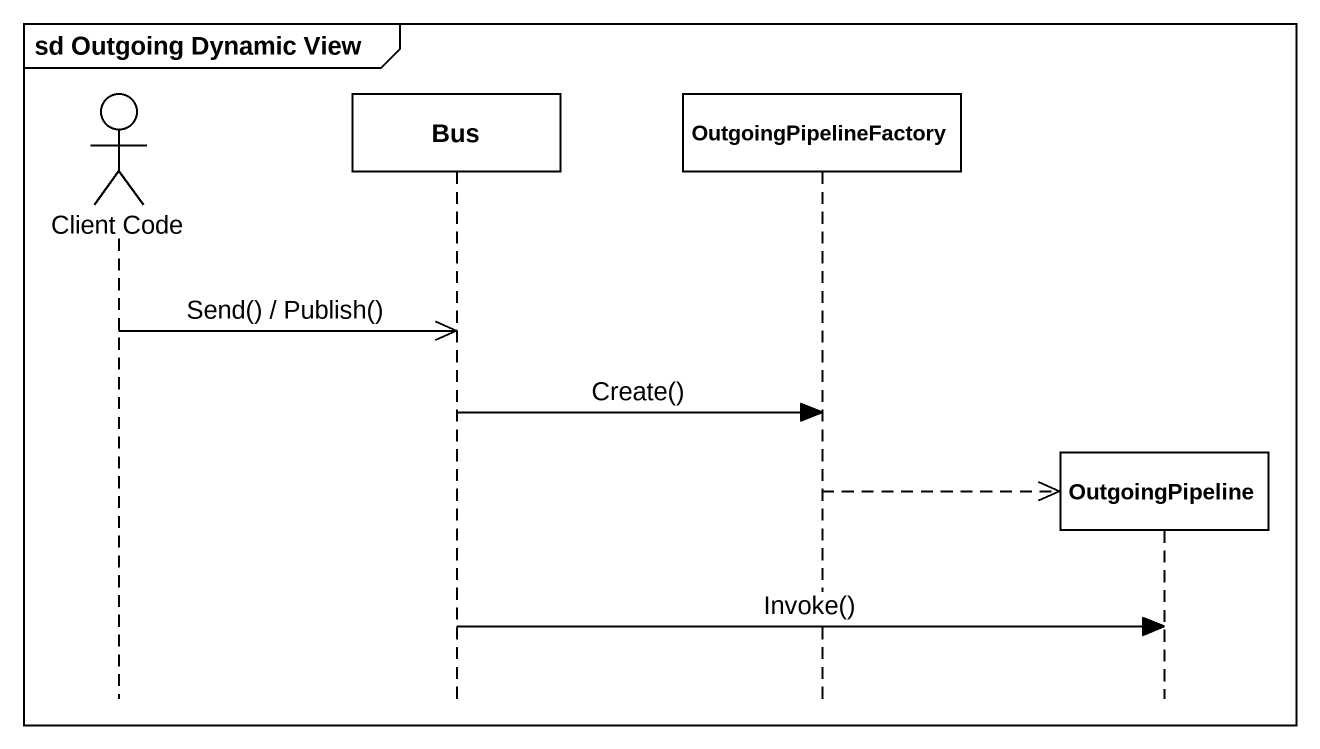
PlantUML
@startuml
mainframe sd Outgoing Dynamic View
hide footbox
actor "Client Code" as Client_Code
participant Bus
participant OutgoingPipelineFactory
participant OutgoingPipeline

Client_Code ->> Bus : Send() / Publish()
Bus -> OutgoingPipelineFactory : Create()
OutgoingPipelineFactory -->> OutgoingPipeline **
Bus -> OutgoingPipeline : Invoke()
@enduml
